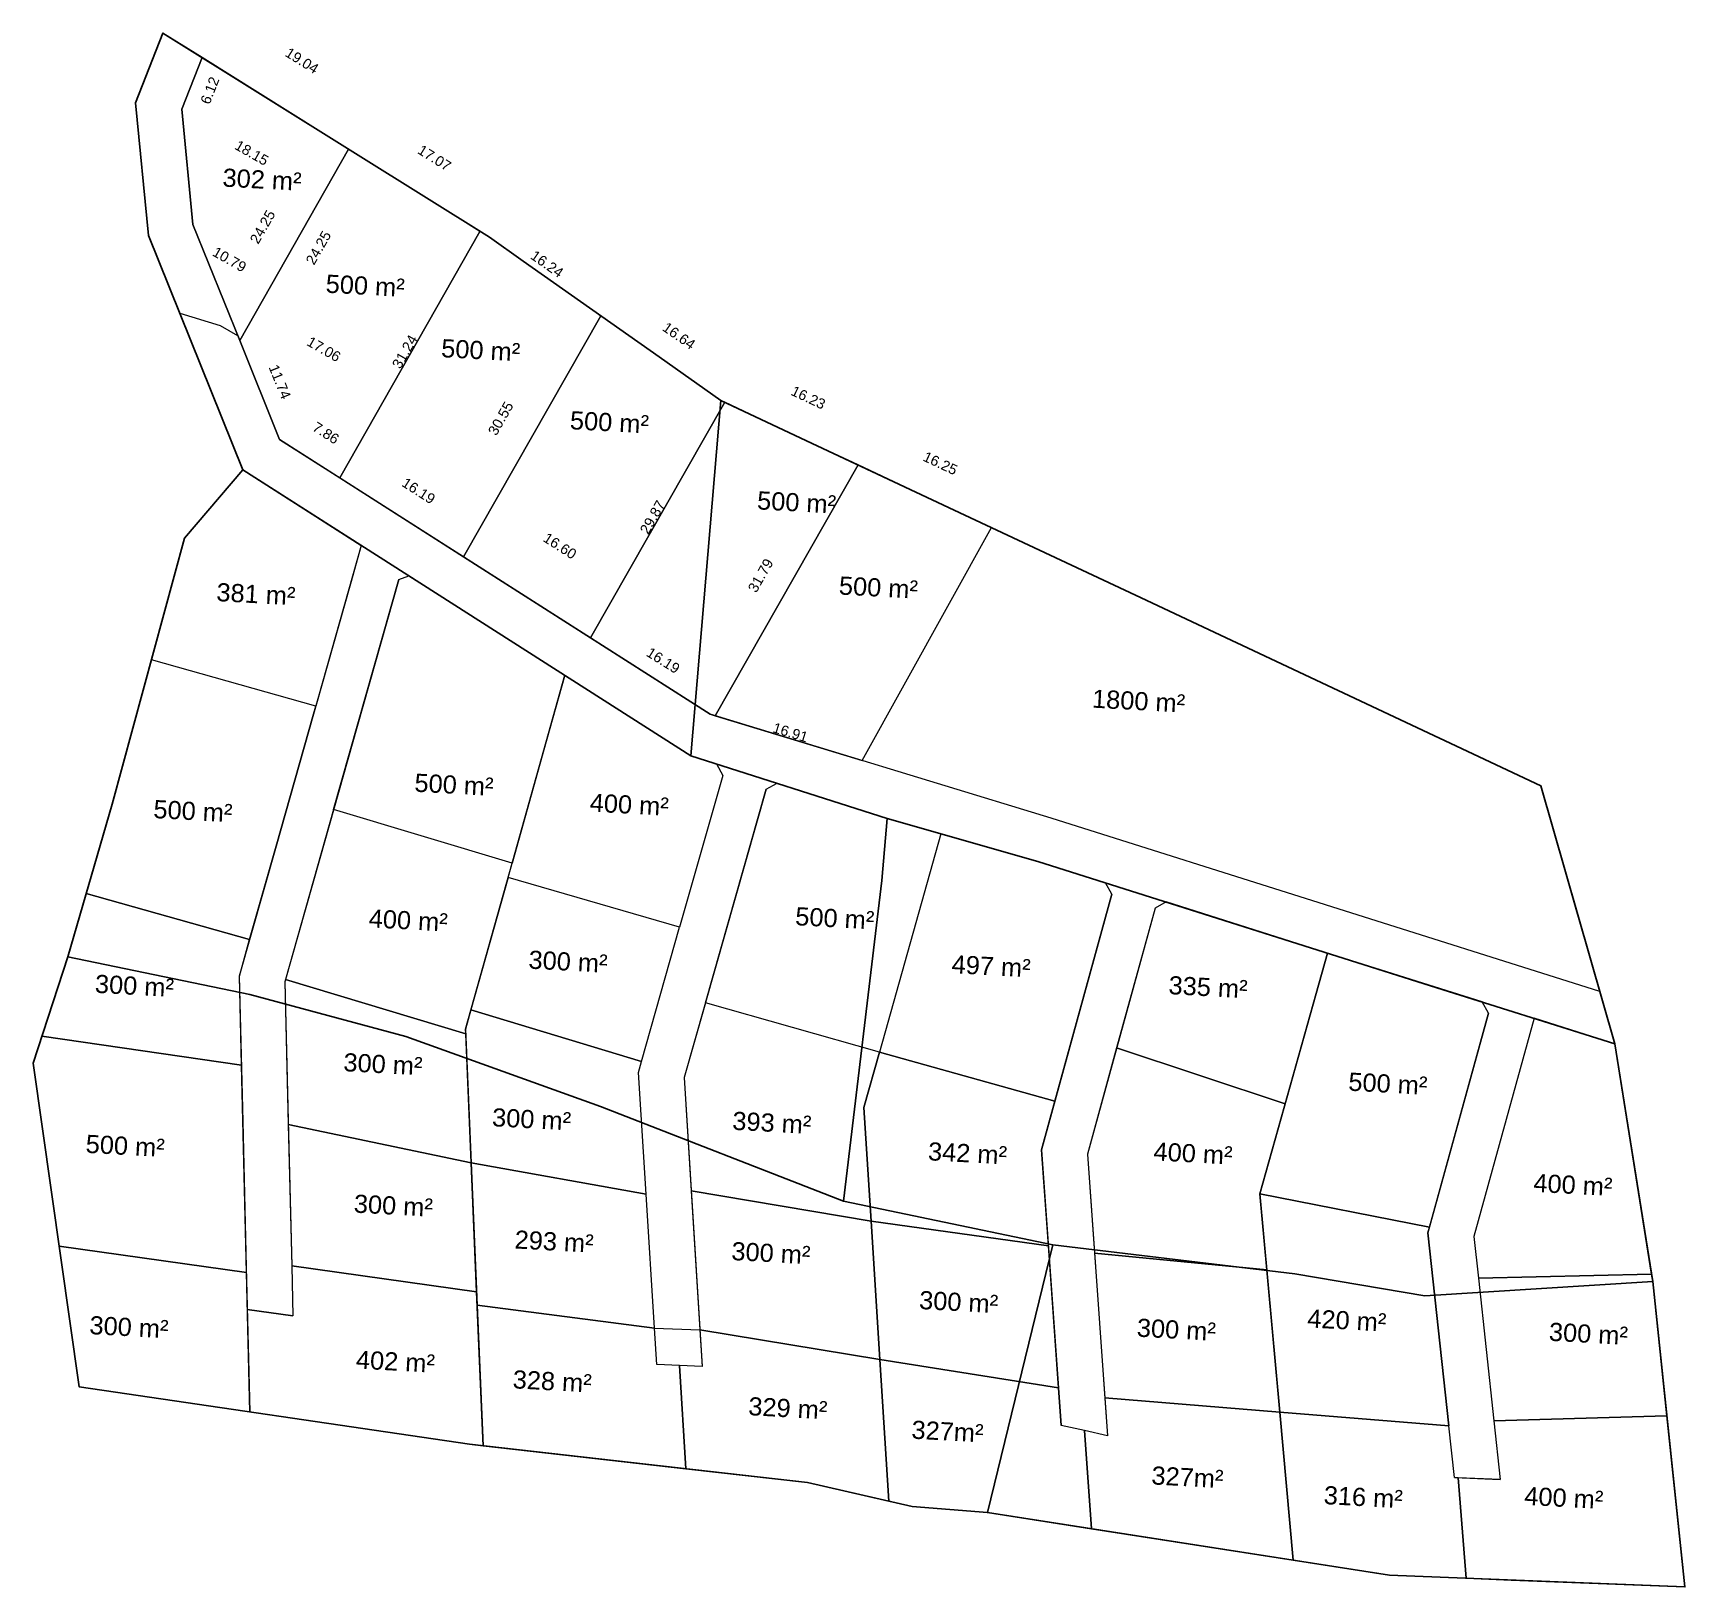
# Model space of a CAD drawing. Header units: metres. Extents: x 7500855 to 7501037, y 4673761 to 4673932.
import ezdxf

# ---------------------------------------------------------------- set-up
doc = ezdxf.new("R2010")
doc.units = ezdxf.units.M
doc.header["$PDMODE"] = 32
doc.header["$PDSIZE"] = 0.75
for name, color, linetype, lineweight in [('ParcBazePo', 7, 'Continuous', 0), ('Rruget', 44, 'Continuous', 0), ('Varianti1', 160, 'Continuous', 0)]:
    doc.layers.add(name, color=color, linetype=linetype, lineweight=lineweight)
doc.layers.add('Parcela vjeter', color=7, linetype='Continuous')
doc.styles.get("Standard").update_dxf_attribs({"font": 'arial.ttf'})
doc.dimstyles.get("Standard").update_dxf_attribs({"dimtxt": 1.5, "dimasz": 0.18, "dimexe": 0.18, "dimexo": 0.0625, "dimgap": 0.09, "dimtad": 1, "dimtoh": 1, "dimzin": 0, "dimdsep": 46, "dimtxsty": 'Standard', "dimcen": 0.09, "dimse1": 1, "dimse2": 1, "dimsd1": 1, "dimsd2": 1, "dimadec": 0, "dimazin": 0, "dimtfac": 1, "dimtofl": 0, "dimtmove": 0, "dimatfit": 3, "dimfxl": 1, "dimtolj": 1, "dimtzin": 0, "dimarcsym": 0})

# ---------------------------------------------------------------- blocks, each defined once
blk = doc.blocks.new('*D57')
at = {"layer": 'Defpoints', "color": 0, "transparency": 16777216}
for p in [(7500873.31, 4673929.8), (7500892.05, 4673923.85), (7500889.46, 4673919.7)]:
    blk.add_point(p, dxfattribs=at)
at = {"layer": 'Varianti1', "color": 0, "transparency": 16777216, "insert": (7500884.32, 4673929.45), "char_height": 1.125, "attachment_point": 5, "rotation": 327.9836}
blk.add_mtext('\\A1;19.04', dxfattribs=at)
blk = doc.blocks.new('*D58')
at = {"layer": 'Defpoints', "color": 0, "transparency": 16777216}
for p in [(7500889.46, 4673919.7), (7500874.55, 4673900.28), (7500877.46, 4673898.63)]:
    blk.add_point(p, dxfattribs=at)
at = {"layer": 'Varianti1', "color": 0, "transparency": 16777216, "insert": (7500879.99, 4673911.14), "char_height": 1.125, "attachment_point": 5, "rotation": 60.3557}
blk.add_mtext('\\A1;24.25', dxfattribs=at)
blk = doc.blocks.new('*D59')
at = {"layer": 'Defpoints', "color": 0, "transparency": 16777216}
for p in [(7500873.31, 4673929.8), (7500871.08, 4673924.1), (7500873.67, 4673923.09)]:
    blk.add_point(p, dxfattribs=at)
at = {"layer": 'Varianti1', "color": 0, "transparency": 16777216, "insert": (7500874.18, 4673926.17), "char_height": 1.125, "attachment_point": 5, "rotation": 68.6252}
blk.add_mtext('\\A1;6.12', dxfattribs=at)
blk = doc.blocks.new('*D60')
at = {"layer": 'Defpoints', "color": 0, "transparency": 16777216}
for p in [(7500871.08, 4673924.1), (7500886.85, 4673915.12), (7500886.36, 4673914.25)]:
    blk.add_point(p, dxfattribs=at)
at = {"layer": 'Varianti1', "color": 0, "transparency": 16777216, "insert": (7500878.79, 4673919.29), "char_height": 1.125, "attachment_point": 5, "rotation": 330.3557}
blk.add_mtext('\\A1;18.15', dxfattribs=at)
blk = doc.blocks.new('*D61')
at = {"layer": 'Defpoints', "color": 0, "transparency": 16777216}
for p in [(7500872.32, 4673911.4), (7500881.69, 4673906.06), (7500880.71, 4673904.33)]:
    blk.add_point(p, dxfattribs=at)
at = {"layer": 'Varianti1', "color": 0, "transparency": 16777216, "insert": (7500876.34, 4673907.55), "char_height": 1.125, "attachment_point": 5, "rotation": 330.3557}
blk.add_mtext('\\A1;10.79', dxfattribs=at)
blk = doc.blocks.new('*D64')
at = {"layer": 'Defpoints', "color": 0, "transparency": 16777216}
for p in [(7500889.46, 4673919.7), (7500905.82, 4673913.66), (7500903.93, 4673910.65)]:
    blk.add_point(p, dxfattribs=at)
at = {"layer": 'Varianti1', "color": 0, "transparency": 16777216, "insert": (7500898.92, 4673918.73), "char_height": 1.125, "attachment_point": 5, "rotation": 327.9829}
blk.add_mtext('\\A1;17.07', dxfattribs=at)
blk = doc.blocks.new('*D65')
at = {"layer": 'Defpoints', "color": 0, "transparency": 16777216}
for p in [(7500903.93, 4673910.65), (7500917.61, 4673901.87), (7500917.24, 4673901.35)]:
    blk.add_point(p, dxfattribs=at)
at = {"layer": 'Varianti1', "color": 0, "transparency": 16777216, "insert": (7500911.32, 4673907.05), "char_height": 1.125, "attachment_point": 5, "rotation": 325.0549}
blk.add_mtext('\\A1;16.24', dxfattribs=at)
blk = doc.blocks.new('*D66')
at = {"layer": 'Defpoints', "color": 0, "transparency": 16777216}
for p in [(7500917.24, 4673901.35), (7500932.31, 4673893.85), (7500930.89, 4673891.83)]:
    blk.add_point(p, dxfattribs=at)
at = {"layer": 'Varianti1', "color": 0, "transparency": 16777216, "insert": (7500925.85, 4673899.14), "char_height": 1.125, "attachment_point": 5, "rotation": 325.1004}
blk.add_mtext('\\A1;16.64', dxfattribs=at)
blk = doc.blocks.new('*D67')
at = {"layer": 'Defpoints', "color": 0, "transparency": 16777216}
for p in [(7500930.89, 4673891.83), (7500947.17, 4673888.31), (7500945.58, 4673884.93)]:
    blk.add_point(p, dxfattribs=at)
at = {"layer": 'Varianti1', "color": 0, "transparency": 16777216, "insert": (7500940.1, 4673892.34), "char_height": 1.125, "attachment_point": 5, "rotation": 334.8344}
blk.add_mtext('\\A1;16.23', dxfattribs=at)
blk = doc.blocks.new('*D68')
at = {"layer": 'Defpoints', "color": 0, "transparency": 16777216}
for p in [(7500945.58, 4673884.93), (7500961.72, 4673881.07), (7500960.29, 4673878.01)]:
    blk.add_point(p, dxfattribs=at)
at = {"layer": 'Varianti1', "color": 0, "transparency": 16777216, "insert": (7500954.64, 4673885.1), "char_height": 1.125, "attachment_point": 5, "rotation": 334.8342}
blk.add_mtext('\\A1;16.25', dxfattribs=at)
blk = doc.blocks.new('*D69')
at = {"layer": 'Defpoints', "color": 0, "transparency": 16777216}
for p in [(7500929.86, 4673857.3), (7500946.03, 4673852.37), (7500946.03, 4673852.37)]:
    blk.add_point(p, dxfattribs=at)
at = {"layer": 'Varianti1', "color": 0, "transparency": 16777216, "insert": (7500938.13, 4673855.45), "char_height": 1.125, "attachment_point": 5, "rotation": 343.0594}
blk.add_mtext('\\A1;16.91', dxfattribs=at)
blk = doc.blocks.new('*D70')
at = {"layer": 'Defpoints', "color": 0, "transparency": 16777216}
for p in [(7500916.12, 4673865.87), (7500930.64, 4673858.55), (7500929.86, 4673857.3)]:
    blk.add_point(p, dxfattribs=at)
at = {"layer": 'Varianti1', "color": 0, "transparency": 16777216, "insert": (7500924.11, 4673863.38), "char_height": 1.125, "attachment_point": 5, "rotation": 328.0356}
blk.add_mtext('\\A1;16.19', dxfattribs=at)
blk = doc.blocks.new('*D71')
at = {"layer": 'Defpoints', "color": 0, "transparency": 16777216}
for p in [(7500902.13, 4673874.79), (7500919.39, 4673870.99), (7500916.12, 4673865.87)]:
    blk.add_point(p, dxfattribs=at)
at = {"layer": 'Varianti1', "color": 0, "transparency": 16777216, "insert": (7500912.74, 4673875.99), "char_height": 1.125, "attachment_point": 5, "rotation": 327.4607}
blk.add_mtext('\\A1;16.60', dxfattribs=at)
blk = doc.blocks.new('*D72')
at = {"layer": 'Defpoints', "color": 0, "transparency": 16777216}
for p in [(7500888.48, 4673883.5), (7500903.65, 4673877.17), (7500902.13, 4673874.79)]:
    blk.add_point(p, dxfattribs=at)
at = {"layer": 'Varianti1', "color": 0, "transparency": 16777216, "insert": (7500897.17, 4673882.07), "char_height": 1.125, "attachment_point": 5, "rotation": 327.4607}
blk.add_mtext('\\A1;16.19', dxfattribs=at)
blk = doc.blocks.new('*D73')
at = {"layer": 'Defpoints', "color": 0, "transparency": 16777216}
for p in [(7500877.46, 4673898.63), (7500881.85, 4673887.73), (7500883.5, 4673888.39)]:
    blk.add_point(p, dxfattribs=at)
at = {"layer": 'Varianti1', "color": 0, "transparency": 16777216, "insert": (7500881.89, 4673894.08), "char_height": 1.125, "attachment_point": 5, "rotation": 291.9421}
blk.add_mtext('\\A1;11.74', dxfattribs=at)
blk = doc.blocks.new('*D74')
at = {"layer": 'Defpoints', "color": 0, "transparency": 16777216}
for p in [(7500881.85, 4673887.73), (7500889.93, 4673885.77), (7500888.48, 4673883.5)]:
    blk.add_point(p, dxfattribs=at)
at = {"layer": 'Varianti1', "color": 0, "transparency": 16777216, "insert": (7500886.96, 4673888.43), "char_height": 1.125, "attachment_point": 5, "rotation": 327.4607}
blk.add_mtext('\\A1;7.86', dxfattribs=at)
blk = doc.blocks.new('*D75')
at = {"layer": 'Defpoints', "color": 0, "transparency": 16777216}
for p in [(7500877.46, 4673898.63), (7500893.83, 4673892.89), (7500892.29, 4673890.19)]:
    blk.add_point(p, dxfattribs=at)
at = {"layer": 'Varianti1', "color": 0, "transparency": 16777216, "insert": (7500886.73, 4673897.67), "char_height": 1.125, "attachment_point": 5, "rotation": 330.3557}
blk.add_mtext('\\A1;17.06', dxfattribs=at)
blk = doc.blocks.new('*D76')
at = {"layer": 'Defpoints', "color": 0, "transparency": 16777216}
for p in [(7500889.46, 4673919.7), (7500877.46, 4673898.63), (7500880.19, 4673897.07)]:
    blk.add_point(p, dxfattribs=at)
at = {"layer": 'Varianti1', "color": 0, "transparency": 16777216, "insert": (7500886.14, 4673908.84), "char_height": 1.125, "attachment_point": 5, "rotation": 60.3557}
blk.add_mtext('\\A1;24.25', dxfattribs=at)
blk = doc.blocks.new('*D77')
at = {"layer": 'Defpoints', "color": 0, "transparency": 16777216}
for p in [(7500903.93, 4673910.65), (7500888.48, 4673883.5), (7500888.48, 4673883.5)]:
    blk.add_point(p, dxfattribs=at)
at = {"layer": 'Varianti1', "color": 0, "transparency": 16777216, "insert": (7500895.65, 4673897.39), "char_height": 1.125, "attachment_point": 5, "rotation": 60.3557}
blk.add_mtext('\\A1;31.24', dxfattribs=at)
blk = doc.blocks.new('*D78')
at = {"layer": 'Defpoints', "color": 0, "transparency": 16777216}
for p in [(7500917.24, 4673901.35), (7500899.22, 4673876.45), (7500902.13, 4673874.79)]:
    blk.add_point(p, dxfattribs=at)
at = {"layer": 'Varianti1', "color": 0, "transparency": 16777216, "insert": (7500906.22, 4673890.04), "char_height": 1.125, "attachment_point": 5, "rotation": 60.3557}
blk.add_mtext('\\A1;30.55', dxfattribs=at)
blk = doc.blocks.new('*D79')
at = {"layer": 'Defpoints', "color": 0, "transparency": 16777216}
for p in [(7500930.89, 4673891.83), (7500916.12, 4673865.87), (7500916.12, 4673865.87)]:
    blk.add_point(p, dxfattribs=at)
at = {"layer": 'Varianti1', "color": 0, "transparency": 16777216, "insert": (7500922.95, 4673879.16), "char_height": 1.125, "attachment_point": 5, "rotation": 60.3557}
blk.add_mtext('\\A1;29.87', dxfattribs=at)
blk = doc.blocks.new('*D80')
at = {"layer": 'Defpoints', "color": 0, "transparency": 16777216}
for p in [(7500945.58, 4673884.93), (7500927.55, 4673858.61), (7500929.86, 4673857.3)]:
    blk.add_point(p, dxfattribs=at)
at = {"layer": 'Varianti1', "color": 0, "transparency": 16777216, "insert": (7500934.85, 4673872.74), "char_height": 1.125, "attachment_point": 5, "rotation": 60.3557}
blk.add_mtext('\\A1;31.79', dxfattribs=at)

msp = doc.modelspace()

# ---------------------------------------------------------------- linework, layer by layer
at = {"layer": 'ParcBazePo', "flags": 128}
msp.add_lwpolyline([(7501028.924, 4673821.164), (7501033.125, 4673794.968), (7501036.664, 4673761.327), (7501004.109, 4673762.631), (7500959.834, 4673769.515), (7500951.549, 4673770.172), (7500940.018, 4673772.833), (7500902.764, 4673777.047), (7500859.799, 4673783.369), (7500854.7, 4673819.016), (7500858.525, 4673830.727), (7500863.425, 4673847.561), (7500871.368, 4673876.859), (7500877.813, 4673884.378), (7500867.413, 4673910.194), (7500865.989, 4673924.805), (7500868.998, 4673932.493), (7500890.504, 4673919.046), (7500904.971, 4673910), (7500908.705, 4673907.368), (7500923.674, 4673896.814), (7500930.463, 4673892.028), (7500938.664, 4673888.175), (7500956.172, 4673879.949), (7500976.152, 4673870.562), (7501020.788, 4673849.59)], close=True, dxfattribs=at)
at = {"layer": 'Parcela vjeter', "flags": 128}
for points in [[(7500927.166, 4673852.889), (7500877.813, 4673884.378), (7500867.413, 4673910.194), (7500865.989, 4673924.805), (7500868.998, 4673932.493), (7500890.504, 4673919.046), (7500904.971, 4673910), (7500908.705, 4673907.368), (7500923.674, 4673896.814), (7500930.463, 4673892.028), (7500927.166, 4673852.889)], [(7501020.788, 4673849.59), (7501028.924, 4673821.164), (7501008.634, 4673827.55), (7500965.377, 4673841.25), (7500948.795, 4673845.989), (7500927.166, 4673852.889), (7500930.463, 4673892.028), (7500938.664, 4673888.175), (7500956.172, 4673879.949), (7500976.152, 4673870.562), (7501020.788, 4673849.59)], [(7500858.525, 4673830.727), (7500863.425, 4673847.561), (7500871.368, 4673876.859), (7500877.813, 4673884.378), (7500927.166, 4673852.889), (7500948.795, 4673845.989), (7500948.182, 4673839.151), (7500943.962, 4673803.836), (7500917.213, 4673814.236), (7500895.767, 4673821.963), (7500878.587, 4673826.576), (7500858.525, 4673830.727)], [(7501028.924, 4673821.164), (7501033.125, 4673794.968), (7501008.002, 4673793.405), (7500993.686, 4673795.823), (7500967.046, 4673799), (7500943.962, 4673803.836), (7500948.182, 4673839.151), (7500948.795, 4673845.989), (7500965.377, 4673841.25), (7501008.634, 4673827.55), (7501028.924, 4673821.164)], [(7500959.834, 4673769.515), (7500951.549, 4673770.172), (7500940.018, 4673772.833), (7500902.764, 4673777.047), (7500859.799, 4673783.369), (7500854.7, 4673819.016), (7500858.525, 4673830.727), (7500878.587, 4673826.576), (7500895.767, 4673821.963), (7500917.213, 4673814.236), (7500943.962, 4673803.836), (7500967.046, 4673799), (7500959.834, 4673769.515)], [(7501033.125, 4673794.968), (7501036.664, 4673761.327), (7501004.109, 4673762.631), (7500959.834, 4673769.515), (7500967.046, 4673799), (7500993.686, 4673795.823), (7501008.002, 4673793.405), (7501033.125, 4673794.968)]]:
    msp.add_lwpolyline(points, dxfattribs=at)
at = {"layer": 'Rruget', "flags": 128}
msp.add_lwpolyline([(7501024.841, 4673835.43), (7501021.383, 4673847.51)], dxfattribs=at)
at = {"layer": 'Varianti1', "flags": 128}
for points in [[(7500927.166, 4673852.889), (7500877.813, 4673884.378), (7500867.413, 4673910.194), (7500865.989, 4673924.805), (7500868.998, 4673932.493), (7500890.504, 4673919.046), (7500904.971, 4673910), (7500908.705, 4673907.368), (7500923.674, 4673896.814), (7500930.463, 4673892.028)], [(7500870.857, 4673901.646), (7500875.306, 4673900.288), (7500877.237, 4673899.189)], [(7500930.463, 4673892.028), (7500938.664, 4673888.175), (7500956.172, 4673879.949), (7500976.152, 4673870.562), (7501020.788, 4673849.59)], [(7500890.861, 4673876.053), (7500885.596, 4673857.474), (7500881.47, 4673842.916), (7500877.419, 4673828.624), (7500877.811, 4673812.6), (7500878.194, 4673796.546), (7500878.575, 4673780.606)], [(7500894.99, 4673872.282), (7500890.406, 4673856.11), (7500886.28, 4673841.553), (7500882.436, 4673827.989), (7500882.809, 4673812.722), (7500883.193, 4673796.665), (7500883.323, 4673791.188)], [(7501020.788, 4673849.59), (7501028.924, 4673821.164), (7501008.634, 4673827.55), (7500965.377, 4673841.25), (7500948.795, 4673845.989), (7500927.166, 4673852.889)], [(7500935.448, 4673849.198), (7500926.436, 4673817.443), (7500928.416, 4673785.626)], [(7500973.527, 4673837.621), (7500965.786, 4673809.48), (7500967.966, 4673779.106)], [(7500978.297, 4673836.11), (7500970.835, 4673808.982), (7500973.059, 4673777.987)], [(7501015.011, 4673824.514), (7501010.649, 4673808.712), (7501008.333, 4673800.326), (7501010.65, 4673779.084)], [(7500878.305, 4673791.901), (7500883.323, 4673791.188)], [(7500923.145, 4673789.825), (7500928.166, 4673789.638)], [(7501011.274, 4673773.368), (7501016.325, 4673773.166)]]:
    msp.add_lwpolyline(points, dxfattribs=at)
for points in [[(7500938.664, 4673888.175), (7500930.463, 4673892.028), (7500923.674, 4673896.814), (7500908.705, 4673907.368), (7500904.971, 4673910), (7500890.504, 4673919.046), (7500868.998, 4673932.493), (7500865.989, 4673924.805), (7500867.413, 4673910.194), (7500877.813, 4673884.378), (7500927.166, 4673852.889), (7500948.795, 4673845.989), (7500965.377, 4673841.25), (7501008.634, 4673827.55), (7501028.924, 4673821.164), (7501020.788, 4673849.59), (7500976.152, 4673870.562), (7500956.172, 4673879.949)], [(7500881.852, 4673887.732), (7500877.464, 4673898.625), (7500872.32, 4673911.395), (7500871.082, 4673924.098), (7500873.312, 4673929.796), (7500868.998, 4673932.493), (7500865.989, 4673924.805), (7500867.413, 4673910.194), (7500877.813, 4673884.378), (7500927.166, 4673852.889), (7500948.795, 4673845.989), (7500965.377, 4673841.25), (7500997.293, 4673831.142), (7501028.924, 4673821.164), (7501027.274, 4673826.929), (7500966.859, 4673846.025), (7500929.278, 4673857.472)], [(7500889.458, 4673919.7), (7500873.312, 4673929.796), (7500871.082, 4673924.098), (7500872.32, 4673911.395), (7500877.464, 4673898.625)], [(7500903.932, 4673910.65), (7500890.504, 4673919.046), (7500889.458, 4673919.7), (7500877.464, 4673898.625), (7500881.852, 4673887.732), (7500888.482, 4673883.502)], [(7500917.243, 4673901.348), (7500908.705, 4673907.368), (7500904.971, 4673910), (7500903.932, 4673910.65), (7500888.482, 4673883.502), (7500902.13, 4673874.794)], [(7500930.463, 4673892.028), (7500923.674, 4673896.814), (7500917.243, 4673901.348), (7500902.13, 4673874.794), (7500916.12, 4673865.868), (7500930.893, 4673891.826)], [(7500945.58, 4673884.926), (7500938.664, 4673888.175), (7500930.893, 4673891.826), (7500916.12, 4673865.868), (7500929.278, 4673857.472), (7500929.856, 4673857.296)], [(7500877.813, 4673884.378), (7500890.861, 4673876.053), (7500889.667, 4673871.84), (7500885.846, 4673858.357), (7500867.734, 4673863.457), (7500871.368, 4673876.859)], [(7500960.289, 4673878.015), (7500956.172, 4673879.949), (7500945.58, 4673884.926), (7500929.856, 4673857.296), (7500946.029, 4673852.37)], [(7500887.813, 4673846.963), (7500894.99, 4673872.282), (7500896.106, 4673872.707), (7500913.287, 4673861.744), (7500911.238, 4673854.445), (7500907.474, 4673841.037)], [(7500885.596, 4673857.474), (7500885.846, 4673858.357), (7500867.734, 4673863.457), (7500863.425, 4673847.561), (7500860.554, 4673837.698), (7500878.554, 4673832.63), (7500881.47, 4673842.916)], [(7500913.287, 4673861.744), (7500927.166, 4673852.889), (7500930.003, 4673851.984), (7500930.682, 4673850.718), (7500925.912, 4673833.989), (7500907.038, 4673839.486)], [(7500947.944, 4673820.242), (7500928.769, 4673825.663), (7500935.448, 4673849.198), (7500936.673, 4673849.856), (7500948.795, 4673845.989), (7500954.696, 4673844.302)], [(7500907.474, 4673841.037), (7500887.813, 4673846.963), (7500882.511, 4673828.255), (7500902.371, 4673822.239), (7500902.349, 4673822.784)], [(7500947.944, 4673820.242), (7500967.257, 4673814.829), (7500973.527, 4673837.621), (7500972.838, 4673838.887), (7500965.377, 4673841.25), (7500954.696, 4673844.302)], [(7500925.912, 4673833.989), (7500907.038, 4673839.486), (7500902.939, 4673824.886), (7500921.735, 4673819.192)], [(7500877.428, 4673828.621), (7500878.554, 4673832.63), (7500860.554, 4673837.698), (7500858.525, 4673830.727), (7500855.677, 4673822.008), (7500877.659, 4673818.793)], [(7500997.293, 4673831.142), (7500979.519, 4673836.785), (7500978.297, 4673836.11), (7500974.06, 4673820.709), (7500992.636, 4673814.56)], [(7501014.319, 4673825.762), (7500997.293, 4673831.142), (7500989.844, 4673804.621), (7501008.512, 4673800.971), (7501015.011, 4673824.514)], [(7500902.371, 4673822.239), (7500882.511, 4673828.255), (7500882.436, 4673827.989), (7500882.82, 4673812.268), (7500902.963, 4673808.062)], [(7500946.229, 4673814.127), (7500947.944, 4673820.242), (7500928.769, 4673825.663), (7500926.436, 4673817.443), (7500927.212, 4673804.977), (7500947.017, 4673801.634)], [(7500921.392, 4673817.986), (7500921.735, 4673819.192), (7500902.939, 4673824.886), (7500902.349, 4673822.784), (7500902.963, 4673808.062), (7500922.226, 4673804.592)], [(7501028.924, 4673821.164), (7501020.047, 4673823.964), (7501013.408, 4673799.917), (7501013.908, 4673795.326), (7501032.992, 4673795.795)], [(7500877.659, 4673818.793), (7500855.677, 4673822.008), (7500854.7, 4673819.016), (7500857.58, 4673798.883), (7500878.208, 4673795.954)], [(7500965.786, 4673809.48), (7500967.257, 4673814.829), (7500947.944, 4673820.242), (7500946.229, 4673814.127), (7500947.017, 4673801.634), (7500966.545, 4673798.909)], [(7500992.636, 4673814.56), (7500974.06, 4673820.709), (7500970.835, 4673808.982), (7500971.617, 4673798.081), (7500990.603, 4673796.257), (7500989.844, 4673804.621)], [(7500902.963, 4673808.062), (7500882.82, 4673812.268), (7500883.192, 4673796.698), (7500903.557, 4673793.84)], [(7500922.226, 4673804.592), (7500902.963, 4673808.062), (7500903.618, 4673792.374), (7500923.145, 4673789.825)], [(7500947.017, 4673801.634), (7500927.212, 4673804.977), (7500928.166, 4673789.638), (7500947.981, 4673786.364)], [(7501008.333, 4673800.326), (7501008.512, 4673800.971), (7500989.844, 4673804.621), (7500992.023, 4673780.59), (7501010.651, 4673779.076)], [(7500966.545, 4673798.909), (7500947.017, 4673801.634), (7500947.981, 4673786.364), (7500967.667, 4673783.267)], [(7500878.208, 4673795.954), (7500857.58, 4673798.883), (7500859.799, 4673783.369), (7500878.575, 4673780.606)], [(7500903.557, 4673793.84), (7500883.192, 4673796.698), (7500883.323, 4673791.188), (7500878.305, 4673791.901), (7500878.575, 4673780.606), (7500883.594, 4673779.868), (7500902.764, 4673777.047), (7500904.265, 4673776.877)], [(7500990.603, 4673796.257), (7500971.617, 4673798.081), (7500972.76, 4673782.148), (7500992.023, 4673780.59)], [(7501033.125, 4673794.968), (7501032.992, 4673795.795), (7501013.908, 4673795.326), (7501015.622, 4673779.616), (7501034.682, 4673780.171)], [(7500923.145, 4673789.825), (7500903.618, 4673792.374), (7500904.265, 4673776.877), (7500926.613, 4673774.349), (7500925.905, 4673785.72), (7500923.395, 4673785.813)], [(7500947.981, 4673786.364), (7500928.166, 4673789.638), (7500928.416, 4673785.626), (7500925.905, 4673785.72), (7500926.613, 4673774.349), (7500940.018, 4673772.833), (7500948.966, 4673770.768)], [(7500967.667, 4673783.267), (7500947.981, 4673786.364), (7500948.966, 4673770.768), (7500951.549, 4673770.172), (7500959.834, 4673769.515), (7500971.288, 4673767.734), (7500970.512, 4673778.546), (7500967.966, 4673779.106)], [(7500992.023, 4673780.59), (7500972.76, 4673782.148), (7500973.059, 4673777.987), (7500970.512, 4673778.546), (7500971.288, 4673767.734), (7500993.501, 4673764.28)], [(7501010.651, 4673779.076), (7500992.023, 4673780.59), (7500993.501, 4673764.28), (7501004.109, 4673762.631), (7501012.558, 4673762.293), (7501011.688, 4673773.352), (7501011.274, 4673773.368)], [(7501034.682, 4673780.171), (7501015.622, 4673779.616), (7501016.325, 4673773.166), (7501011.688, 4673773.352), (7501012.558, 4673762.293), (7501017.533, 4673762.093), (7501036.664, 4673761.327)]]:
    msp.add_lwpolyline(points, close=True, dxfattribs=at)

# ---------------------------------------------------------------- texts
at = {"layer": 'Varianti1'}
for s, p in [('302 m²', (7500875.533, 4673915.588)), ('500 m²', (7500886.896, 4673903.899)), ('500 m²', (7500899.62, 4673896.795)), ('500 m²', (7500913.801, 4673888.858)), ('500 m²', (7500934.417, 4673880.031)), ('381 m²', (7500874.86, 4673869.927)), ('500 m²', (7500943.431, 4673870.652)), ('1800 m²', (7500971.312, 4673858.191)), ('500 m²', (7500896.676, 4673848.932)), ('500 m²', (7500867.92, 4673846.027)), ('400 m²', (7500915.983, 4673846.74)), ('400 m²', (7500891.637, 4673833.99)), ('500 m²', (7500938.623, 4673834.225)), ('300 m²', (7500909.237, 4673829.446)), ('497 m²', (7500955.846, 4673828.945)), ('300 m²', (7500861.481, 4673826.783)), ('335 m²', (7500979.741, 4673826.636)), ('300 m²', (7500888.851, 4673818.147)), ('500 m²', (7500999.546, 4673816.004)), ('300 m²', (7500905.225, 4673812.081)), ('393 m²', (7500931.69, 4673811.695)), ('500 m²', (7500860.46, 4673809.152)), ('342 m²', (7500953.245, 4673808.334)), ('400 m²', (7500978.086, 4673808.321)), ('400 m²', (7501019.929, 4673804.855)), ('300 m²', (7500889.998, 4673802.57)), ('293 m²', (7500907.707, 4673798.617)), ('300 m²', (7500931.586, 4673797.343)), ('300 m²', (7500952.265, 4673791.951)), ('300 m²', (7500860.876, 4673789.186)), ('300 m²', (7500976.248, 4673788.906)), ('420 m²', (7500995.027, 4673789.927)), ('300 m²', (7501021.64, 4673788.454)), ('402 m²', (7500890.227, 4673785.391)), ('328 m²', (7500907.499, 4673783.218)), ('329 m²', (7500933.452, 4673780.255)), ('327m²', (7500951.424, 4673777.672)), ('327m²', (7500977.855, 4673772.632)), ('316 m²', (7500996.835, 4673770.462)), ('400 m²', (7501018.926, 4673770.38))]:
    msp.add_text(s, height=2, rotation=356.90209, dxfattribs=at).set_placement(p)

# ---------------------------------------------------------------- dimensions: what is measured, and where the dimension line sits
for p1, p2, distance, picture, middle in [((7500873.312, 4673929.796), (7500889.458, 4673919.7), 4.899, '*D57', (7500884.322, 4673929.446)), ((7500873.312, 4673929.796), (7500871.082, 4673924.098), 2.777, '*D59', (7500874.185, 4673926.169)), ((7500871.082, 4673924.098), (7500886.853, 4673915.123), -1.006, '*D60', (7500878.787, 4673919.294)), ((7500889.458, 4673919.7), (7500903.932, 4673910.65), 3.553, '*D64', (7500898.919, 4673918.731)), ((7500889.458, 4673919.7), (7500877.464, 4673898.625), -3.354, '*D58', (7500879.988, 4673911.139)), ((7500872.32, 4673911.395), (7500881.695, 4673906.06), -1.996, '*D61', (7500876.338, 4673907.551)), ((7500903.932, 4673910.65), (7500888.482, 4673883.502), 0, '*D77', (7500895.649, 4673897.393)), ((7500917.243, 4673901.348), (7500902.13, 4673874.794), -3.344, '*D78', (7500906.222, 4673890.043)), ((7500917.243, 4673901.348), (7500930.893, 4673891.826), 2.471, '*D66', (7500925.849, 4673899.14)), ((7500877.464, 4673898.625), (7500892.288, 4673890.189), 3.109, '*D75', (7500886.731, 4673897.667)), ((7500877.464, 4673898.625), (7500881.852, 4673887.732), 1.774, '*D73', (7500881.89, 4673894.078)), ((7500930.893, 4673891.826), (7500945.58, 4673884.926), 3.742, '*D67', (7500940.101, 4673892.344)), ((7500930.893, 4673891.826), (7500916.12, 4673865.868), 0, '*D79', (7500922.949, 4673879.164)), ((7500881.852, 4673887.732), (7500888.482, 4673883.502), 2.695, '*D74', (7500886.962, 4673888.43)), ((7500945.58, 4673884.926), (7500960.289, 4673878.015), 3.373, '*D68', (7500954.642, 4673885.104)), ((7500888.482, 4673883.502), (7500902.13, 4673874.794), 2.824, '*D72', (7500897.171, 4673882.07)), ((7500945.58, 4673884.926), (7500929.856, 4673857.296), -2.658, '*D80', (7500934.85, 4673872.743)), ((7500902.1302, 4673874.7938), (7500916.1202, 4673865.8677), 6.0767, '*D71', (7500912.739, 4673875.9946)), ((7500916.12, 4673865.868), (7500929.856, 4673857.296), 1.477, '*D70', (7500924.11, 4673863.379)), ((7500929.856, 4673857.296), (7500946.029, 4673852.37), 0, '*D69', (7500938.13, 4673855.447))]:
    dim = msp.add_aligned_dim(p1=p1, p2=p2, distance=distance, dimstyle='Standard', override={"dimscale": 0.75}, dxfattribs=at)
    dim.commit()
    dim.dimension.update_dxf_attribs({"geometry": picture, "text_midpoint": middle})
for base, p1, p2, angle, picture, middle in [((7500880.188, 4673897.075), (7500889.458, 4673919.7), (7500877.464, 4673898.625), 240.35569, '*D76', (7500886.701, 4673908.518)), ((7500917.61, 4673901.875), (7500903.932, 4673910.65), (7500917.243, 4673901.348), 325.05493, '*D65', (7500910.955, 4673906.525))]:
    dim = msp.add_linear_dim(base=base, p1=p1, p2=p2, angle=angle, dimstyle='Standard', override={"dimscale": 0.75}, dxfattribs=at)
    dim.commit()
    dim.dimension.update_dxf_attribs({"geometry": picture, "text_midpoint": middle, "dimtype": 161})

doc.saveas('drawing.dxf')
